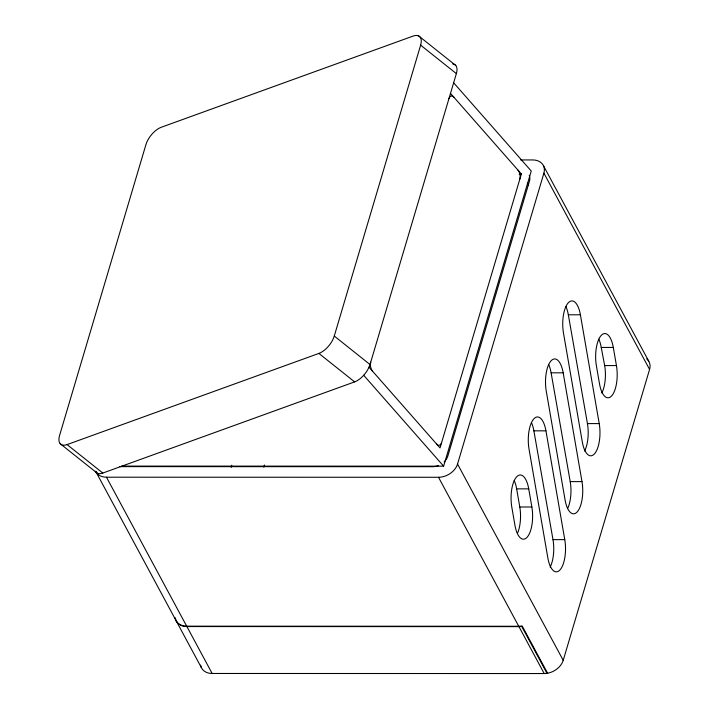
<?xml version="1.0" encoding="UTF-8"?>
<svg xmlns="http://www.w3.org/2000/svg" width="709" height="709" viewBox="0 0 709 709"><rect width="100%" height="100%" fill="white"/><g stroke="black" fill="none" stroke-linecap="round" stroke-linejoin="round"><path stroke-width="1.06" d="M231.134 467.364L231.763 465.237M263.828 467.134L264.457 465.007M334.267 336.048L420.632 45.154A16.467 8.207 -51.5 0 0 413.108 36.079L161.297 127.248A16.467 8.207 -51.5 0 0 145.93 144.618L59.565 435.512A16.467 8.207 -51.5 0 0 67.08 444.587L102.823 473.054L354.633 381.885A16.467 8.207 -51.5 0 0 370.001 364.515L334.267 336.048A16.467 8.207 -51.5 0 1 318.89 353.419L67.08 444.587M452.785 63.952A16.467 8.207 -51.5 0 1 456.366 73.621L369.185 367.368L440.023 447.928L521.363 173.962L450.525 93.402M121.726 466.097L443.63 466.176L531.245 171.046L453.468 82.599M175.823 620.18L95.609 471.21A16.467 12.124 -28.3 0 0 106.465 477.201L438.517 477.281A16.467 12.124 -28.3 0 0 457.535 464.058L543.9 173.164A16.467 12.124 -28.3 0 0 532.734 159.942L520.698 159.942M200.594 665.113A16.467 12.124 -28.3 0 0 212.142 673.47L544.193 673.55A16.467 12.124 -28.3 0 0 563.212 660.327L649.577 369.433A16.467 12.124 -28.3 0 0 646.714 358.878M519.192 174.299L521.363 173.962M565.906 306.527A23.051 9.217 -90 0 1 568.326 314.796L580.405 314.796L599.22 423.592A23.051 9.217 -90 0 1 594.417 453.911A23.051 9.217 -90 0 1 582.302 441.92L563.487 333.124A23.051 9.217 -90 0 1 568.281 302.805A23.051 9.217 -90 0 1 580.405 314.796M598.804 339.168A23.051 9.217 -90 0 1 601.232 347.437L613.303 347.445L616.44 365.569A23.051 9.217 -90 0 1 611.645 395.888A23.051 9.217 -90 0 1 599.522 383.897L596.393 365.764A23.051 9.217 -90 0 1 601.188 335.446A23.051 9.217 -90 0 1 613.303 347.445M601.232 347.437L604.671 365.569L616.44 365.569M548.677 364.541A23.051 9.217 -90 0 1 551.106 372.819L563.176 372.819L581.992 481.606A23.051 9.217 -90 0 1 577.188 511.925A23.051 9.217 -90 0 1 565.073 499.934L546.258 391.146A23.051 9.217 -90 0 1 551.061 360.828A23.051 9.217 -90 0 1 563.176 372.819M568.326 314.796L587.442 423.592L599.22 423.592M531.449 422.564A23.051 9.217 -90 0 1 533.877 430.833L545.948 430.833L564.763 539.629A23.051 9.217 -90 0 1 559.968 569.947A23.051 9.217 -90 0 1 547.853 557.956L529.038 449.16A23.051 9.217 -90 0 1 533.833 418.842A23.051 9.217 -90 0 1 545.948 430.833M119.759 466.628L432.605 466.699A13.17 9.696 -28.3 0 0 438.499 465.521M551.106 372.819L570.222 481.606L581.992 481.606M514.229 480.578A23.051 9.217 -90 0 1 516.648 488.856L528.728 488.856L531.865 506.988A23.051 9.217 -90 0 1 527.062 537.307A23.051 9.217 -90 0 1 514.947 525.307L511.809 507.183A23.051 9.217 -90 0 1 516.613 476.865A23.051 9.217 -90 0 1 528.728 488.856M516.648 488.856L519.786 506.988L531.865 506.988M533.877 430.833L552.993 539.629L564.763 539.629M175.123 617.814A16.467 12.124 -28.3 0 0 186.68 626.171L518.731 626.251A16.467 12.124 -28.3 0 0 522.143 625.923L547.614 673.231M175.336 618.204A16.467 12.124 -28.3 0 0 186.892 626.561L518.944 626.641A16.467 12.124 -28.3 0 0 521.718 626.428L546.976 673.337M418.735 35.964L455.79 65.485M420.632 45.154L456.366 73.621M318.89 353.419L354.633 381.885M60.141 443.648L97.195 473.169M363.664 375.238L443.63 466.176M543.59 165.933L648.815 361.324M543.9 173.164L649.577 369.433M527.354 183.179L528.4 185.12M457.535 464.058L563.212 660.327M438.517 477.281L518.731 626.251M518.944 626.641L544.193 673.55M106.465 477.201L186.68 626.171M186.892 626.561L212.142 673.47M176.036 620.579L201.294 667.488M102.823 473.054A16.467 8.207 -51.5 0 1 95.387 471.388M372.553 371.197A6.585 3.616 81.1 0 1 370.754 362.077M604.671 365.569A23.051 9.217 -90 0 1 601.826 392.999M587.442 423.592A23.051 9.217 -90 0 1 584.606 451.021M570.222 481.606A23.051 9.217 -90 0 1 567.9 507.954M552.993 539.629A23.051 9.217 -90 0 1 550.157 567.058M519.786 506.988A23.051 9.217 -90 0 1 517.526 533.212M529.224 175.309A13.17 9.696 -28.3 0 1 529.472 181.096L447.813 456.126A13.17 9.696 -28.3 0 1 444.126 461.914M441.592 442.646A6.585 3.616 81.1 0 1 436.655 444.1M517.995 170.133A6.585 3.616 81.1 0 1 519.794 179.253M448.948 98.684A6.585 3.616 81.1 0 1 453.893 97.23"/></g></svg>
